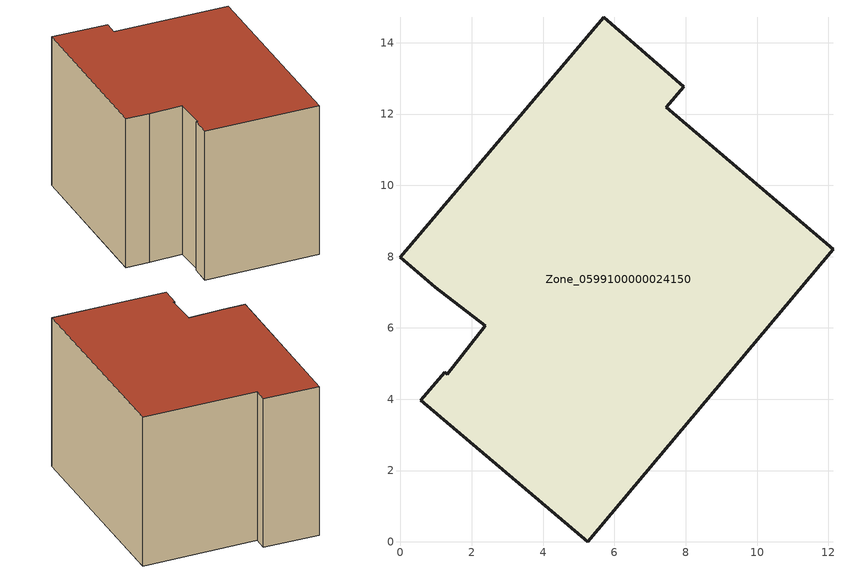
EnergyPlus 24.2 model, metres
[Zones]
Zone_0599100000024150
 floor ground (C_G): 0.98,7.15 0,7.98 5.7,14.72 7.95,12.77 7.45,12.19 12.13,8.21 5.26,0 0.57,3.97 1.24,4.76 1.32,4.7 2.37,6.06 z0
 wall outside (C_F): 0.57,3.97 5.26,0 12.13,8.21 7.45,12.19 7.95,12.77 5.7,14.72 0,7.98 0.98,7.15 2.37,6.06 1.32,4.7 1.24,4.76 0.57,3.97 z0:8.41
 roof outside (C_R): 2.37,6.06 1.32,4.7 1.24,4.76 0.57,3.97 5.26,0 12.13,8.21 7.45,12.19 7.95,12.77 5.7,14.72 0,7.98 0.98,7.15 z8.41
[BUILDING]
Pand.0599100000024150: North Axis=0; Terrain=City; Loads Convergence Tolerance Value=0.04; Temperature Convergence Tolerance Value=0.4; Solar Distribution=FullExterior; Maximum Number of Warmup Days=25; Minimum Number of Warmup Days=1
[Site:Location]
Rotterdam.The.Hague.AP_ZH_NLD Design_Conditions: Latitude=51.96; Longitude=4.45; Time Zone=1; Elevation=-4.5
[SITE:GROUNDTEMPERATURE:BUILDINGSURFACE]
18, 18, 18, 18, 18, 18, 18, 18, 18, 18, 18, 18
[MATERIAL] Thermal Absorptance=0.9; Solar Absorptance=0.7; Visible Absorptance=0.7
Name | Roughness | Thickness | Conductivity | Density | Specific Heat
G.TC.1946-1964 | MediumSmooth | 0.15 | 1 | 540 | 1210
F.TC.1946-1964 | Rough | 0.3 | 0.857143 | 1920 | 840
R.TC.1946-1964 | MediumRough | 0.2 | 0.235294 | 1500 | 1000
[CONSTRUCTION]
C_G: G.TC.1946-1964
C_F: F.TC.1946-1964
C_R: R.TC.1946-1964
[ZONE]
Zone_0599100000024150: Type=1; Multiplier=1; Ceiling Height=Autocalculate; Volume=Autocalculate; Floor Area=autocalculate; Part of Total Floor Area=Yes
[ZONEINFILTRATION:DESIGNFLOWRATE]
Infil_Zone_0599100000024150: Zone or ZoneList or Space or SpaceList=Zone_0599100000024150; Schedule=AlwaysOn; Design Flow Rate Calculation Method=Flow/Area; Flow Rate per Floor Area=0.003; Constant Term Coefficient=1; Temperature Term Coefficient=0; Velocity Term Coefficient=0; Velocity Squared Term Coefficient=0
[HVACTEMPLATE:ZONE:IDEALLOADSAIRSYSTEM]
Zone_0599100000024150: Maximum Heating Supply Air Temperature=50; Minimum Cooling Supply Air Temperature=13; Maximum Heating Supply Air Humidity Ratio=0.0156; Minimum Cooling Supply Air Humidity Ratio=0.0077; Heating Limit=NoLimit; Cooling Limit=NoLimit; Dehumidification Control Type=ConstantSensibleHeatRatio; Cooling Sensible Heat Ratio=0.7; Dehumidification Setpoint=60; Humidification Control Type=None; Humidification Setpoint=30; Outdoor Air Method=None; Outdoor Air Flow Rate per Person=0.00944; Outdoor Air Flow Rate per Zone Floor Area=0; Outdoor Air Flow Rate per Zone=0; Demand Controlled Ventilation Type=None; Outdoor Air Economizer Type=NoEconomizer; Heat Recovery Type=None; Sensible Heat Recovery Effectiveness=0.7; Latent Heat Recovery Effectiveness=0.65
[ZONECONTROL:THERMOSTAT]
ThermostatControl_Zone_0599100000024150: Zone or ZoneList=Zone_0599100000024150; Control Type Schedule=DualSetpointControlType; Control 1=Thermostat_Zone_0599100000024150; Temperature Difference Between Cutout And Setpoint=0
[THERMOSTATSETPOINT:DUALSETPOINT]
Thermostat_Zone_0599100000024150: Heating Setpoint Temperature Schedule=HeatingSetpoint_Zone_0599100000024150; Cooling Setpoint Temperature Schedule=CoolingSetpoint_Zone_0599100000024150
[SCHEDULE:COMPACT]
HeatingSetpoint_Zone_0599100000024150: Through: 12/31, For: AllDays, Until: 24:00, 21
CoolingSetpoint_Zone_0599100000024150: Through: 12/31, For: AllDays, Until: 24:00, 24
DualSetpointControlType: Through: 12/31, For: AllDays, Until: 24:00, 4
AlwaysOn: Through: 12/31, For: AllDays, Until: 24:00, 1
